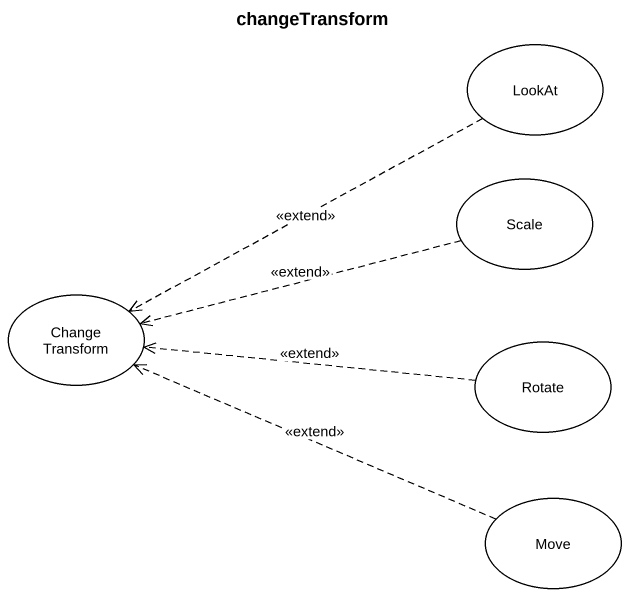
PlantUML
@startuml
title changeTransform
usecase LookAt
usecase "Scale" as Scale_
usecase "Change Transform" as Change_Transform
usecase Rotate
usecase Move
LookAt .left.> Change_Transform : <<extend>>
Scale_ .left.> Change_Transform : <<extend>>
Rotate .left.> Change_Transform : <<extend>>
Move .left.> Change_Transform : <<extend>>
@enduml
